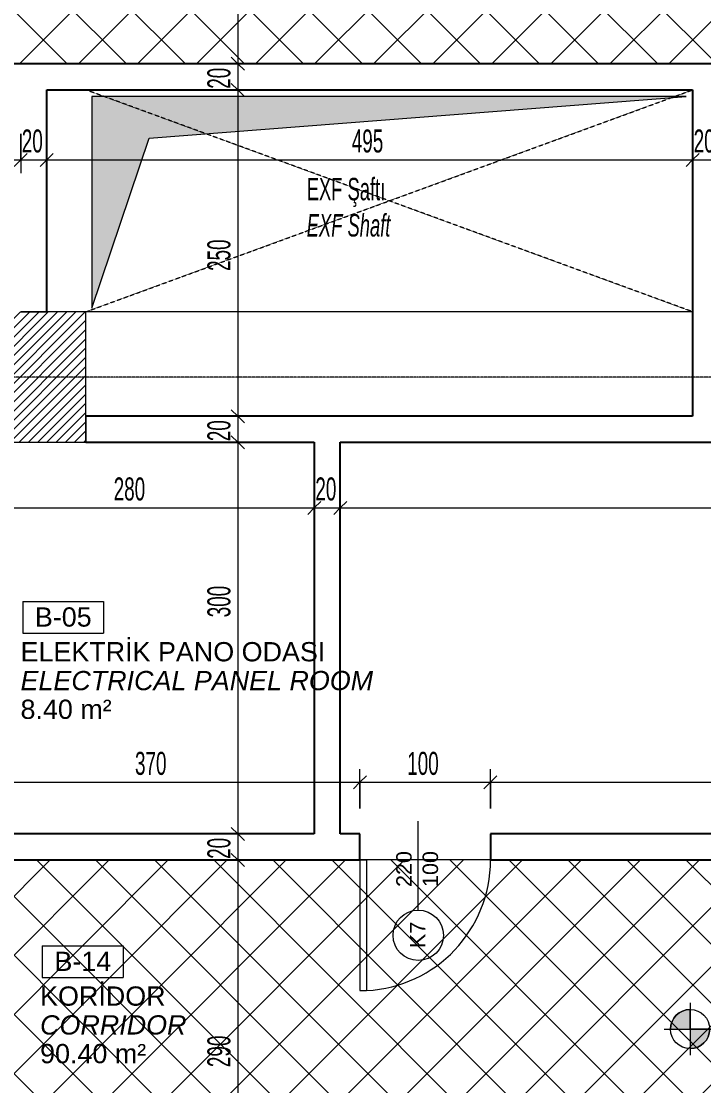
# Model space of a CAD drawing. Header units: centimetres. Extents: x -9345 to 11316, y -7197 to -3465.
# Drawn here: x -4837 to -4313, y -6073 to -5258 of the extents above; entities that cross this region are included whole.
import ezdxf

# ---------------------------------------------------------------- set-up
doc = ezdxf.new("R2010")
doc.units = ezdxf.units.CM
doc.linetypes.add('Grid Line 1_4_', pattern=[1.11125, 0.635, -0.15875, 0.15875, -0.15875])
doc.linetypes.add('Hidden 1_16_', pattern=[0.238125, 0.15875, -0.079375])
for name, color, linetype, lineweight in [('A-ANNO-DIMS', 211, 'Continuous', 9), ('A-ANNO-DIMS-100', 211, 'Continuous', 9), ('A-AREA-IDEN', 2, 'Continuous', 9), ('A-DETL', 90, 'Continuous', 9), ('A-DETL-GENF', 92, 'Continuous', 9), ('A-DETL-THIN', 151, 'Continuous', 9), ('A-DOOR', 31, 'Continuous', 9), ('A-DOOR-IDEN', 31, 'Continuous', 9), ('A-FLOR', 192, 'Continuous', 9), ('A-WALL', 113, 'Continuous', 9), ('G-ANNO-DIMS', 111, 'Continuous', 9), ('G-ANNO-TEXT', 231, 'Continuous', 9), ('S-COLS', 52, 'Continuous', 9), ('S-GRID', 1, 'Continuous', 9)]:
    doc.layers.add(name, color=color, linetype=linetype, lineweight=lineweight)
doc.styles.add('Arial_2', font='arial.ttf', dxfattribs={"height": 14.752994})
doc.styles.add('Arial_5', font='arial.ttf', dxfattribs={"height": 11.802395})
doc.styles.add('Arial_I', font='ariali.ttf', dxfattribs={"height": 14.752994})
doc.styles.add('Swis721 LtCn BT', font='swisscl.ttf', dxfattribs={"width": 0.8, "height": 17.149461})
doc.styles.add('Swis721 LtCn BT_1', font='swisscl.ttf', dxfattribs={"width": 0.8, "height": 17.639445})
doc.dimstyles.new('IUAS_DIMENSION_INSIDE_100', dxfattribs={"dimscale": 30.48, "dimtxt": 18, "dimasz": 0.328084, "dimexe": 0.328084, "dimexo": 0.0625, "dimgap": 0, "dimtad": 1, "dimdec": 0, "dimdsep": 46, "dimtxsty": 'Swis721 LtCn BT_1', "dimblk1": 'OBLIQUE', "dimblk2": 'OBLIQUE', "dimsah": 1, "dimcen": 0.09, "dimdle": 0.328084, "dimazin": 0, "dimtfac": 1, "dimtdec": 4, "dimtix": 1, "dimtmove": 0, "dimatfit": 3, "dimfxl": 0.656168, "dimfxlon": 1, "dimtvp": 1, "dimtolj": 1, "dimtzin": 0, "dimarcsym": 2})
doc.dimstyles.new('IUAS_DIMENSION_INSIDE_100_4', dxfattribs={"dimscale": 30.48, "dimtxt": 18, "dimasz": 0.328084, "dimexe": 0.328084, "dimexo": 0.0625, "dimgap": 0, "dimtad": 1, "dimdec": 0, "dimdsep": 46, "dimtxsty": 'Swis721 LtCn BT_1', "dimblk1": 'OBLIQUE', "dimblk2": 'OBLIQUE', "dimsah": 1, "dimcen": 0.09, "dimdle": 0.328084, "dimazin": 0, "dimtfac": 1, "dimtdec": 4, "dimtix": 1, "dimtmove": 2, "dimatfit": 3, "dimfxl": 0.656168, "dimfxlon": 1, "dimtvp": 1, "dimtolj": 1, "dimtzin": 0, "dimarcsym": 2})

# ---------------------------------------------------------------- blocks, each defined once
blk = doc.blocks.new('M_Single-Flush2 - IUAS_A_DOOR_K7 _yangına dayanıklı saç kapı  100x220_-1640822-_116_30 KONKORS KATI _ CONCOURSE LEVEL')
at = {"layer": 'A-DOOR', "lineweight": 18}
for p, q in [((44.9, 10), (44.9, 110.04)), ((50, 110.04), (44.9, 110.04)), ((50, 10), (50, 110.04)), ((50, 10), (44.9, 10))]:
    blk.add_line(p, q, dxfattribs=at)
at = {"layer": 'A-DOOR'}
blk.add_arc((50, 10), 100.17, 92.91841, 180, dxfattribs=at)
blk = doc.blocks.new('IUAS_A_ROOM_100S - No_İsmi_Alan-1315501-_116_30 KONKORS KATI _ CONCOURSE LEVEL')
at = {"layer": 'A-AREA-IDEN'}
for p, q in [((-0.101, 0.1926), (-0.101, -0.0511)), ((-0.101, 0.1926), (0.5191, 0.1926)), ((0.5191, 0.1926), (0.5191, -0.0511)), ((-0.101, -0.0511), (0.5191, -0.0511))]:
    blk.add_line(p, q, dxfattribs=at)
blk = doc.blocks.new('DIMBLOCK77-_116_30 KONKORS KATI _ CONCOURSE LEVEL')
at = {"layer": 'A-ANNO-DIMS-100', "transparency": 16777216}
for p, q in [((-4891.98, -5610.82), (-4891.98, -5640.82)), ((-4891.98, -5630.82), (-4891.98, -5610.82)), ((-4611.98, -5610.82), (-4611.98, -5640.82)), ((-4611.98, -5630.82), (-4611.98, -5610.82)), ((-4891.98, -5630.82), (-4886.98, -5625.82)), ((-4611.98, -5630.82), (-4606.98, -5625.82)), ((-4891.98, -5630.82), (-4896.98, -5635.82)), ((-4891.98, -5630.82), (-4611.98, -5630.82)), ((-4611.98, -5630.82), (-4616.98, -5635.82))]:
    blk.add_line(p, q, dxfattribs=at)
at = {"layer": 'A-ANNO-DIMS-100', "color": 0, "transparency": 16777216, "insert": (-4765.7, -5607.46), "char_height": 17.639, "width": 32.9143, "attachment_point": 1, "line_spacing_factor": 0.971848, "style": 'Swis721 LtCn BT_1'}
blk.add_mtext('280', dxfattribs=at)
blk = doc.blocks.new('_Oblique')
at = {"color": 0, "linetype": 'ByBlock', "lineweight": -2}
blk.add_line((-0.5, -0.5), (0.5, 0.5), dxfattribs=at)
blk = doc.blocks.new('DIMBLOCK78-_116_30 KONKORS KATI _ CONCOURSE LEVEL')
at = {"layer": 'A-ANNO-DIMS-100', "transparency": 16777216}
for p, q in [((-4611.98, -5610.82), (-4611.98, -5640.82)), ((-4611.98, -5630.82), (-4611.98, -5610.82)), ((-4591.98, -5610.82), (-4591.98, -5640.82)), ((-4591.98, -5630.82), (-4591.98, -5610.82)), ((-4611.98, -5630.82), (-4606.98, -5625.82)), ((-4591.98, -5630.82), (-4586.98, -5625.82)), ((-4611.98, -5630.82), (-4616.98, -5635.82)), ((-4611.98, -5630.82), (-4591.98, -5630.82)), ((-4591.98, -5630.82), (-4596.98, -5635.82))]:
    blk.add_line(p, q, dxfattribs=at)
at = {"layer": 'A-ANNO-DIMS-100', "color": 0, "transparency": 16777216, "insert": (-4611.13, -5607.46), "char_height": 17.639, "width": 21.9429, "attachment_point": 1, "line_spacing_factor": 0.971848, "style": 'Swis721 LtCn BT_1'}
blk.add_mtext('20', dxfattribs=at)
blk = doc.blocks.new('DIMBLOCK79-_116_30 KONKORS KATI _ CONCOURSE LEVEL')
at = {"layer": 'A-ANNO-DIMS-100', "transparency": 16777216}
for p, q in [((-4591.98, -5610.82), (-4591.98, -5640.82)), ((-4591.98, -5630.82), (-4591.98, -5610.82)), ((-3721.98, -5610.82), (-3721.98, -5640.82)), ((-3721.98, -5630.82), (-3721.98, -5610.82)), ((-4591.98, -5630.82), (-4586.98, -5625.82)), ((-3721.98, -5630.82), (-3716.98, -5625.82)), ((-4591.98, -5630.82), (-4596.98, -5635.82)), ((-4591.98, -5630.82), (-3721.98, -5630.82)), ((-3721.98, -5630.82), (-3726.98, -5635.82))]:
    blk.add_line(p, q, dxfattribs=at)
at = {"layer": 'A-ANNO-DIMS-100', "color": 0, "transparency": 16777216, "insert": (-4170.7, -5607.46), "char_height": 17.639, "width": 32.9143, "attachment_point": 1, "line_spacing_factor": 0.971848, "style": 'Swis721 LtCn BT_1'}
blk.add_mtext('870', dxfattribs=at)
blk = doc.blocks.new('DIMBLOCK97-_116_30 KONKORS KATI _ CONCOURSE LEVEL')
at = {"layer": 'A-ANNO-DIMS-100', "transparency": 16777216}
for p, q in [((-4946.98, -5861.04), (-4946.98, -5831.04)), ((-4946.98, -5841.04), (-4941.98, -5836.04)), ((-4576.98, -5861.04), (-4576.98, -5831.04)), ((-4576.98, -5841.04), (-4571.98, -5836.04)), ((-4946.98, -5841.04), (-4951.98, -5846.04)), ((-4946.98, -5841.04), (-4576.98, -5841.04)), ((-4946.98, -5841.04), (-4946.98, -5861.04)), ((-4576.98, -5841.04), (-4581.98, -5846.04)), ((-4576.98, -5841.04), (-4576.98, -5861.04))]:
    blk.add_line(p, q, dxfattribs=at)
at = {"layer": 'A-ANNO-DIMS-100', "color": 0, "transparency": 16777216, "insert": (-4749.37, -5817.69), "char_height": 17.639, "width": 32.9143, "attachment_point": 1, "line_spacing_factor": 0.971848, "style": 'Swis721 LtCn BT_1'}
blk.add_mtext('370', dxfattribs=at)
blk = doc.blocks.new('DIMBLOCK98-_116_30 KONKORS KATI _ CONCOURSE LEVEL')
at = {"layer": 'A-ANNO-DIMS-100', "transparency": 16777216}
for p, q in [((-4576.98, -5861.04), (-4576.98, -5831.04)), ((-4576.98, -5841.04), (-4571.98, -5836.04)), ((-4476.98, -5861.04), (-4476.98, -5831.04)), ((-4476.98, -5841.04), (-4471.98, -5836.04)), ((-4576.98, -5841.04), (-4581.98, -5846.04)), ((-4576.98, -5841.04), (-4476.98, -5841.04)), ((-4576.98, -5841.04), (-4576.98, -5861.04)), ((-4476.98, -5841.04), (-4481.98, -5846.04)), ((-4476.98, -5841.04), (-4476.98, -5861.04))]:
    blk.add_line(p, q, dxfattribs=at)
at = {"layer": 'A-ANNO-DIMS-100', "color": 0, "transparency": 16777216, "insert": (-4540.7, -5817.69), "char_height": 17.639, "width": 32.9143, "attachment_point": 1, "line_spacing_factor": 0.971848, "style": 'Swis721 LtCn BT_1'}
blk.add_mtext('100', dxfattribs=at)
blk = doc.blocks.new('DIMBLOCK99-_116_30 KONKORS KATI _ CONCOURSE LEVEL')
at = {"layer": 'A-ANNO-DIMS-100', "transparency": 16777216}
for p, q in [((-3701.98, -5821.04), (-3701.98, -5851.04)), ((-3701.98, -5841.04), (-3701.98, -5821.04)), ((-4476.98, -5861.04), (-4476.98, -5831.04)), ((-4476.98, -5841.04), (-4471.98, -5836.04)), ((-3701.98, -5841.04), (-3696.98, -5836.04)), ((-4476.98, -5841.04), (-4481.98, -5846.04)), ((-4476.98, -5841.04), (-3701.98, -5841.04)), ((-4476.98, -5841.04), (-4476.98, -5861.04)), ((-3701.98, -5841.04), (-3706.98, -5846.04))]:
    blk.add_line(p, q, dxfattribs=at)
at = {"layer": 'A-ANNO-DIMS-100', "color": 0, "transparency": 16777216, "insert": (-4103.2, -5817.69), "char_height": 17.639, "width": 32.9143, "attachment_point": 1, "line_spacing_factor": 0.971848, "style": 'Swis721 LtCn BT_1'}
blk.add_mtext('775', dxfattribs=at)
blk = doc.blocks.new('DIMBLOCK122-_116_30 KONKORS KATI _ CONCOURSE LEVEL')
at = {"layer": 'A-ANNO-DIMS-100', "transparency": 16777216}
for p, q in [((-5011.98, -5344.22), (-5011.98, -5374.22)), ((-5011.98, -5364.22), (-5011.98, -5344.22)), ((-4836.98, -5344.22), (-4836.98, -5374.22)), ((-4836.98, -5364.22), (-4836.98, -5344.22)), ((-5011.98, -5364.22), (-5016.98, -5369.22)), ((-5011.98, -5364.22), (-5006.98, -5359.22)), ((-5011.98, -5364.22), (-4836.98, -5364.22)), ((-4836.98, -5364.22), (-4841.98, -5369.22)), ((-4836.98, -5364.22), (-4831.98, -5359.22))]:
    blk.add_line(p, q, dxfattribs=at)
at = {"layer": 'A-ANNO-DIMS-100', "color": 0, "transparency": 16777216, "insert": (-4938.2, -5340.86), "char_height": 17.639, "width": 32.9143, "attachment_point": 1, "line_spacing_factor": 0.971848, "style": 'Swis721 LtCn BT_1'}
blk.add_mtext('175', dxfattribs=at)
blk = doc.blocks.new('DIMBLOCK123-_116_30 KONKORS KATI _ CONCOURSE LEVEL')
at = {"layer": 'A-ANNO-DIMS-100', "transparency": 16777216}
for p, q in [((-4836.98, -5344.22), (-4836.98, -5374.22)), ((-4836.98, -5364.22), (-4836.98, -5344.22)), ((-4816.98, -5344.22), (-4816.98, -5374.22)), ((-4816.98, -5364.22), (-4816.98, -5344.22)), ((-4836.98, -5364.22), (-4841.98, -5369.22)), ((-4836.98, -5364.22), (-4831.98, -5359.22)), ((-4836.98, -5364.22), (-4816.98, -5364.22)), ((-4816.98, -5364.22), (-4821.98, -5369.22)), ((-4816.98, -5364.22), (-4811.98, -5359.22))]:
    blk.add_line(p, q, dxfattribs=at)
at = {"layer": 'A-ANNO-DIMS-100', "color": 0, "transparency": 16777216, "insert": (-4836.13, -5340.86), "char_height": 17.639, "width": 21.9429, "attachment_point": 1, "line_spacing_factor": 0.971848, "style": 'Swis721 LtCn BT_1'}
blk.add_mtext('20', dxfattribs=at)
blk = doc.blocks.new('DIMBLOCK124-_116_30 KONKORS KATI _ CONCOURSE LEVEL')
at = {"layer": 'A-ANNO-DIMS-100', "transparency": 16777216}
for p, q in [((-4816.98, -5344.22), (-4816.98, -5374.22)), ((-4816.98, -5364.22), (-4816.98, -5344.22)), ((-4321.98, -5344.22), (-4321.98, -5374.22)), ((-4321.98, -5364.22), (-4321.98, -5344.22)), ((-4816.98, -5364.22), (-4821.98, -5369.22)), ((-4816.98, -5364.22), (-4811.98, -5359.22)), ((-4816.98, -5364.22), (-4321.98, -5364.22)), ((-4321.98, -5364.22), (-4326.98, -5369.22)), ((-4321.98, -5364.22), (-4316.98, -5359.22))]:
    blk.add_line(p, q, dxfattribs=at)
at = {"layer": 'A-ANNO-DIMS-100', "color": 0, "transparency": 16777216, "insert": (-4583.2, -5340.86), "char_height": 17.639, "width": 32.9143, "attachment_point": 1, "line_spacing_factor": 0.971848, "style": 'Swis721 LtCn BT_1'}
blk.add_mtext('495', dxfattribs=at)
blk = doc.blocks.new('DIMBLOCK125-_116_30 KONKORS KATI _ CONCOURSE LEVEL')
at = {"layer": 'A-ANNO-DIMS-100', "transparency": 16777216}
for p, q in [((-4321.98, -5344.22), (-4321.98, -5374.22)), ((-4321.98, -5364.22), (-4321.98, -5344.22)), ((-4301.98, -5344.22), (-4301.98, -5374.22)), ((-4301.98, -5364.22), (-4301.98, -5344.22)), ((-4321.98, -5364.22), (-4326.98, -5369.22)), ((-4321.98, -5364.22), (-4316.98, -5359.22)), ((-4321.98, -5364.22), (-4301.98, -5364.22)), ((-4301.98, -5364.22), (-4306.98, -5369.22)), ((-4301.98, -5364.22), (-4296.98, -5359.22))]:
    blk.add_line(p, q, dxfattribs=at)
at = {"layer": 'A-ANNO-DIMS-100', "color": 0, "transparency": 16777216, "insert": (-4321.13, -5340.86), "char_height": 17.639, "width": 21.9429, "attachment_point": 1, "line_spacing_factor": 0.971848, "style": 'Swis721 LtCn BT_1'}
blk.add_mtext('20', dxfattribs=at)
blk = doc.blocks.new('DIMBLOCK135-_116_30 KONKORS KATI _ CONCOURSE LEVEL')
at = {"layer": 'A-ANNO-DIMS-100', "transparency": 16777216}
for p, q in [((-4670.55, -4910.53), (-4675.55, -4905.53)), ((-4690.55, -4910.53), (-4660.55, -4910.53)), ((-4670.55, -4910.53), (-4690.55, -4910.53)), ((-4670.55, -4910.53), (-4670.55, -5290.53)), ((-4670.55, -4910.53), (-4665.55, -4915.53)), ((-4650.55, -5290.53), (-4680.55, -5290.53)), ((-4670.55, -5290.53), (-4675.55, -5285.53)), ((-4670.55, -5290.53), (-4665.55, -5295.53)), ((-4670.55, -5290.53), (-4650.55, -5290.53))]:
    blk.add_line(p, q, dxfattribs=at)
at = {"layer": 'A-ANNO-DIMS-100', "color": 0, "transparency": 16777216, "insert": (-4693.9, -5114.24), "char_height": 17.639, "width": 32.9143, "attachment_point": 1, "rotation": 90, "line_spacing_factor": 0.971848, "style": 'Swis721 LtCn BT_1'}
blk.add_mtext('380', dxfattribs=at)
blk = doc.blocks.new('DIMBLOCK136-_116_30 KONKORS KATI _ CONCOURSE LEVEL')
at = {"layer": 'A-ANNO-DIMS-100', "transparency": 16777216}
for p, q in [((-4650.55, -5290.53), (-4680.55, -5290.53)), ((-4670.55, -5290.53), (-4675.55, -5285.53)), ((-4670.55, -5290.53), (-4670.55, -5310.53)), ((-4670.55, -5290.53), (-4665.55, -5295.53)), ((-4670.55, -5290.53), (-4650.55, -5290.53)), ((-4670.55, -5310.53), (-4675.55, -5305.53)), ((-4650.55, -5310.53), (-4680.55, -5310.53)), ((-4670.55, -5310.53), (-4665.55, -5315.53)), ((-4670.55, -5310.53), (-4650.55, -5310.53))]:
    blk.add_line(p, q, dxfattribs=at)
at = {"layer": 'A-ANNO-DIMS-100', "color": 0, "transparency": 16777216, "insert": (-4693.9, -5309.67), "char_height": 17.639, "width": 21.9429, "attachment_point": 1, "rotation": 90, "line_spacing_factor": 0.971848, "style": 'Swis721 LtCn BT_1'}
blk.add_mtext('20', dxfattribs=at)
blk = doc.blocks.new('DIMBLOCK137-_116_30 KONKORS KATI _ CONCOURSE LEVEL')
at = {"layer": 'A-ANNO-DIMS-100', "transparency": 16777216}
for p, q in [((-4670.55, -5310.53), (-4675.55, -5305.53)), ((-4650.55, -5310.53), (-4680.55, -5310.53)), ((-4670.55, -5310.53), (-4670.55, -5560.53)), ((-4670.55, -5310.53), (-4665.55, -5315.53)), ((-4670.55, -5310.53), (-4650.55, -5310.53)), ((-4650.55, -5560.53), (-4680.55, -5560.53)), ((-4670.55, -5560.53), (-4675.55, -5555.53)), ((-4670.55, -5560.53), (-4665.55, -5565.53)), ((-4670.55, -5560.53), (-4650.55, -5560.53))]:
    blk.add_line(p, q, dxfattribs=at)
at = {"layer": 'A-ANNO-DIMS-100', "color": 0, "transparency": 16777216, "insert": (-4693.9, -5449.24), "char_height": 17.639, "width": 32.9143, "attachment_point": 1, "rotation": 90, "line_spacing_factor": 0.971848, "style": 'Swis721 LtCn BT_1'}
blk.add_mtext('250', dxfattribs=at)
blk = doc.blocks.new('DIMBLOCK138-_116_30 KONKORS KATI _ CONCOURSE LEVEL')
at = {"layer": 'A-ANNO-DIMS-100', "transparency": 16777216}
for p, q in [((-4650.55, -5560.53), (-4680.55, -5560.53)), ((-4670.55, -5560.53), (-4675.55, -5555.53)), ((-4670.55, -5560.53), (-4670.55, -5580.53)), ((-4670.55, -5560.53), (-4665.55, -5565.53)), ((-4670.55, -5560.53), (-4650.55, -5560.53)), ((-4670.55, -5580.53), (-4675.55, -5575.53)), ((-4650.55, -5580.53), (-4680.55, -5580.53)), ((-4670.55, -5580.53), (-4665.55, -5585.53)), ((-4670.55, -5580.53), (-4650.55, -5580.53))]:
    blk.add_line(p, q, dxfattribs=at)
at = {"layer": 'A-ANNO-DIMS-100', "color": 0, "transparency": 16777216, "insert": (-4693.9, -5579.67), "char_height": 17.639, "width": 21.9429, "attachment_point": 1, "rotation": 90, "line_spacing_factor": 0.971848, "style": 'Swis721 LtCn BT_1'}
blk.add_mtext('20', dxfattribs=at)
blk = doc.blocks.new('DIMBLOCK139-_116_30 KONKORS KATI _ CONCOURSE LEVEL')
at = {"layer": 'A-ANNO-DIMS-100', "transparency": 16777216}
for p, q in [((-4670.55, -5580.53), (-4675.55, -5575.53)), ((-4650.55, -5580.53), (-4680.55, -5580.53)), ((-4670.55, -5580.53), (-4670.55, -5880.53)), ((-4670.55, -5580.53), (-4665.55, -5585.53)), ((-4670.55, -5580.53), (-4650.55, -5580.53)), ((-4670.55, -5880.53), (-4675.55, -5875.53)), ((-4650.55, -5880.53), (-4680.55, -5880.53)), ((-4670.55, -5880.53), (-4665.55, -5885.53)), ((-4670.55, -5880.53), (-4650.55, -5880.53))]:
    blk.add_line(p, q, dxfattribs=at)
at = {"layer": 'A-ANNO-DIMS-100', "color": 0, "transparency": 16777216, "insert": (-4693.9, -5714.61), "char_height": 17.639, "width": 32.9143, "attachment_point": 1, "rotation": 90, "line_spacing_factor": 0.971848, "style": 'Swis721 LtCn BT_1'}
blk.add_mtext('300', dxfattribs=at)
blk = doc.blocks.new('DIMBLOCK140-_116_30 KONKORS KATI _ CONCOURSE LEVEL')
at = {"layer": 'A-ANNO-DIMS-100', "transparency": 16777216}
for p, q in [((-4670.55, -5880.53), (-4675.55, -5875.53)), ((-4650.55, -5880.53), (-4680.55, -5880.53)), ((-4670.55, -5880.53), (-4670.55, -5900.53)), ((-4670.55, -5880.53), (-4665.55, -5885.53)), ((-4670.55, -5880.53), (-4650.55, -5880.53)), ((-4670.55, -5900.53), (-4675.55, -5895.53)), ((-4650.55, -5900.53), (-4680.55, -5900.53)), ((-4670.55, -5900.53), (-4665.55, -5905.53)), ((-4670.55, -5900.53), (-4650.55, -5900.53))]:
    blk.add_line(p, q, dxfattribs=at)
at = {"layer": 'A-ANNO-DIMS-100', "color": 0, "transparency": 16777216, "insert": (-4693.9, -5899.67), "char_height": 17.639, "width": 21.9429, "attachment_point": 1, "rotation": 90, "line_spacing_factor": 0.971848, "style": 'Swis721 LtCn BT_1'}
blk.add_mtext('20', dxfattribs=at)
blk = doc.blocks.new('DIMBLOCK141-_116_30 KONKORS KATI _ CONCOURSE LEVEL')
at = {"layer": 'A-ANNO-DIMS-100', "transparency": 16777216}
for p, q in [((-4670.55, -5900.53), (-4675.55, -5895.53)), ((-4650.55, -5900.53), (-4680.55, -5900.53)), ((-4670.55, -5900.53), (-4670.55, -6190.53)), ((-4670.55, -5900.53), (-4665.55, -5905.53)), ((-4670.55, -5900.53), (-4650.55, -5900.53)), ((-4670.55, -6190.53), (-4675.55, -6185.53)), ((-4650.55, -6190.53), (-4680.55, -6190.53)), ((-4670.55, -6190.53), (-4665.55, -6195.53)), ((-4670.55, -6190.53), (-4650.55, -6190.53))]:
    blk.add_line(p, q, dxfattribs=at)
at = {"layer": 'A-ANNO-DIMS-100', "color": 0, "transparency": 16777216, "insert": (-4693.9, -6059.24), "char_height": 17.639, "width": 32.9143, "attachment_point": 1, "rotation": 90, "line_spacing_factor": 0.971848, "style": 'Swis721 LtCn BT_1'}
blk.add_mtext('290', dxfattribs=at)
blk = doc.blocks.new('Spot Elevations - IUAS_A_PLAN_ELEVATION-1314357-_116_30 KONKORS KATI _ CONCOURSE LEVEL')
at = {"layer": 'G-ANNO-DIMS'}
h = blk.add_hatch(color=256, dxfattribs=at)
edge = h.paths.add_edge_path(flags=0)
edge.add_line((0, 0), (-0.15, 0))
edge.add_arc((0, 0), 0.15, 90, 180, ccw=False)
edge.add_line((0, 0.15), (0, 0))
h = blk.add_hatch(color=256, dxfattribs=at)
edge = h.paths.add_edge_path(flags=0)
edge.add_line((0, 0), (0.15, 0))
edge.add_arc((0, 0), 0.15, 270, 360, ccw=False)
edge.add_line((0, -0.15), (0, 0))
for p, q in [((0, 0.2), (0, -0.2)), ((0, 0), (0, 0.15)), ((-0.2, 0), (0.9596, 0)), ((-0.15, 0), (0, 0)), ((0, 0), (0, -0.15)), ((0.15, 0), (0, 0))]:
    blk.add_line(p, q, dxfattribs=at)
blk.add_circle((0, 0), 0.15, dxfattribs=at)
for start, end in [(90, 180), (270, 360)]:
    blk.add_arc((0, 0), 0.15, start, end, dxfattribs=at)
blk = doc.blocks.new('DOOR TAG SOLA C_2mm - TR_Kapi_pozu_04_saga_uste_2mm-1642461-_116_30 KONKORS KATI _ CONCOURSE LEVEL')
at = {"layer": 'A-DOOR-IDEN'}
blk.add_line((-0.3137, -0.007), (0.3666, -0.0062), dxfattribs=at)
blk.add_circle((-0.5069, -0.0072), 0.1932, dxfattribs=at)

msp = doc.modelspace()

# ---------------------------------------------------------------- hatches: boundary and pattern name
at = {"layer": 'A-DETL-GENF', "lineweight": 18}
h = msp.add_hatch(dxfattribs=at)
h.set_pattern_fill('FP_6', color=253, style=0, pattern_type=2)
h.set_pattern_definition([(45, (0, 0), (-22.62742, 22.62742), []), (135, (0, 0), (-22.62742, -22.62742), [])])
h.paths.add_polyline_path([(-2151.98, -6550.52), (-2151.98, -6310.53), (-2063.98, -6310.53), (-2063.98, -6130.53), (-2152.23, -6130.53), (-2152.23, -5950.53), (-2172.23, -5950.53), (-2172.23, -5575.47), (-2179.07, -5580.6), (-2186.56, -5584.7), (-2194.56, -5587.7), (-2202.91, -5589.53), (-2211.43, -5590.15), (-2219.95, -5589.56), (-2228.31, -5587.75), (-2236.32, -5584.78), (-2244.21, -5580.42), (-2250.67, -5575.59), (-2256.73, -5569.56), (-2261.86, -5562.73), (-2265.97, -5555.24), (-2268.98, -5547.24), (-2270.81, -5538.9), (-2271.44, -5530.38), (-2270.85, -5521.85), (-2269.06, -5513.5), (-2266.09, -5505.49), (-2262.02, -5497.98), (-2256.91, -5491.12), (-2250.89, -5485.06), (-2244.06, -5479.92), (-2236.57, -5475.81), (-2228.58, -5472.8), (-2220.23, -5470.95), (-2211.71, -5470.32), (-2203.36, -5470.93), (-2195.18, -5472.69), (-2187.32, -5475.58), (-2179.93, -5479.53), (-2173.17, -5484.47), (-2167.16, -5490.3), (-2162.02, -5496.91), (-2157.85, -5504.17), (-2154.73, -5511.94), (-2152.72, -5520.07), (-2151.86, -5528.4), (-2152.16, -5536.77), (-2153.63, -5545.01), (-2156.23, -5552.97), (-2159.91, -5560.49), (-1801.98, -5560.52), (-1801.98, -5057.62), (-1801.45, -5040.73), (-1799.72, -5023.92), (-1796.79, -5007.28), (-1792.67, -4990.89), (-1787.39, -4974.84), (-1780.98, -4959.21), (-1773.47, -4944.08), (-1764.89, -4929.52), (-1755.3, -4915.61), (-1744.73, -4902.43), (-1733.24, -4890.03), (-1720.9, -4878.49), (-1707.77, -4867.86), (-1693.91, -4858.2), (-1679.39, -4849.56), (-1664.29, -4841.97), (-1648.69, -4835.49), (-1632.66, -4830.14), (-1616.29, -4825.95), (-1599.67, -4822.94), (-1582.87, -4821.13), (-1565.98, -4820.52), (-811.98, -4820.52), (-811.98, -4815.27), (-661.98, -4815.27), (-661.98, -4164.91), (-811.98, -4164.91), (-811.98, -4140.52), (-2248.98, -4140.52), (-2248.98, -4460.52), (-3061.98, -4460.52), (-3061.98, -4140.52), (-3986.98, -4140.52), (-3986.98, -4320.53), (-4091.98, -4320.53), (-4091.98, -4630.53), (-3986.98, -4630.53), (-3986.98, -4810.52), (-3836.98, -4810.52), (-3836.98, -4910.52), (-3986.98, -4910.52), (-3986.98, -4814.92), (-4786.98, -4814.92), (-4786.98, -4910.53), (-4936.98, -4910.53), (-4936.98, -4815.47), (-4991.98, -4815.47), (-4991.98, -4140.52), (-6661.98, -4140.52), (-6661.98, -4165.41), (-6811.98, -4165.41), (-6811.98, -4816.78), (-6661.98, -4816.78), (-6661.98, -5290.53), (-4006.98, -5290.53), (-3987.44, -5291.15), (-3967.98, -5293.03), (-3948.68, -5296.15), (-3929.62, -5300.5), (-3910.87, -5306.07), (-3892.53, -5312.82), (-3874.65, -5320.73), (-3857.31, -5329.78), (-3840.59, -5339.91), (-3824.56, -5351.1), (-3809.27, -5363.29), (-3794.8, -5376.43), (-3781.2, -5390.48), (-3768.52, -5405.36), (-3756.83, -5421.03), (-3746.16, -5437.42), (-3735.92, -5455.8), (-3728.09, -5472.07), (-3720.75, -5490.19), (-3714.59, -5508.75), (-3709.63, -5527.66), (-3705.89, -5546.85), (-3703.39, -5566.24), (-3702.14, -5585.75), (-3702.14, -5605.3), (-3703.39, -5624.81), (-3705.89, -5644.21), (-3709.63, -5663.4), (-3714.59, -5682.31), (-3720.75, -5700.86), (-3728.09, -5718.99), (-3736.57, -5736.6), (-3746.17, -5753.64), (-3756.83, -5770.02), (-3768.53, -5785.69), (-3781.2, -5800.58), (-3794.8, -5814.62), (-3809.27, -5827.77), (-3824.56, -5839.96), (-3840.6, -5851.14), (-3857.32, -5861.28), (-3874.65, -5870.32), (-3892.53, -5878.24), (-3910.88, -5884.99), (-3929.62, -5890.55), (-3948.68, -5894.9), (-3967.98, -5898.02), (-3987.44, -5899.9), (-4006.98, -5900.53), (-6131.98, -5900.51), (-6131.98, -6190.52), (-4061.98, -6190.53), (-4061.98, -6370.53), (-3978.51, -6370.53), (-3978.51, -6550.51), (-2167.91, -6550.52)], flags=0)
h.paths.add_polyline_path([(-3186.98, -5580.53), (-3186.98, -5480.53), (-3036.98, -5480.53), (-3036.98, -5580.53), (-3159.77, -5580.53)], flags=0)
h.paths.add_polyline_path([(-3111.98, -4920.52), (-3120.52, -4919.91), (-3128.88, -4918.09), (-3136.9, -4915.1), (-3144.42, -4911), (-3151.27, -4905.87), (-3157.33, -4899.81), (-3162.46, -4892.96), (-3166.56, -4885.45), (-3169.55, -4877.43), (-3171.37, -4869.06), (-3171.98, -4860.52), (-3171.37, -4851.98), (-3169.55, -4843.62), (-3166.56, -4835.6), (-3162.46, -4828.08), (-3157.33, -4821.23), (-3151.27, -4815.18), (-3144.42, -4810.05), (-3136.9, -4805.94), (-3128.88, -4802.95), (-3120.52, -4801.13), (-3111.98, -4800.52), (-3103.44, -4801.13), (-3095.08, -4802.95), (-3087.06, -4805.94), (-3079.54, -4810.05), (-3072.69, -4815.18), (-3066.64, -4821.23), (-3061.5, -4828.08), (-3057.4, -4835.6), (-3054.41, -4843.62), (-3052.59, -4851.98), (-3051.98, -4860.52), (-3052.59, -4869.06), (-3054.41, -4877.43), (-3057.4, -4885.45), (-3061.5, -4892.96), (-3066.64, -4899.81), (-3072.69, -4905.87), (-3079.54, -4911), (-3087.06, -4915.1), (-3095.08, -4918.09), (-3103.44, -4919.91)], flags=0)
h.paths.add_polyline_path([(-2211.98, -4920.52), (-2220.52, -4919.91), (-2228.88, -4918.09), (-2236.9, -4915.1), (-2244.42, -4911), (-2251.27, -4905.87), (-2257.33, -4899.81), (-2262.46, -4892.96), (-2266.56, -4885.45), (-2269.55, -4877.43), (-2271.37, -4869.06), (-2271.98, -4860.52), (-2271.37, -4851.98), (-2269.55, -4843.62), (-2266.56, -4835.6), (-2262.46, -4828.08), (-2257.33, -4821.23), (-2251.27, -4815.18), (-2244.21, -4809.93), (-2236.9, -4805.94), (-2228.88, -4802.95), (-2220.52, -4801.13), (-2211.98, -4800.52), (-2203.44, -4801.13), (-2195.08, -4802.95), (-2187.06, -4805.94), (-2179.54, -4810.05), (-2172.69, -4815.18), (-2166.64, -4821.23), (-2161.5, -4828.08), (-2157.4, -4835.6), (-2154.41, -4843.62), (-2152.59, -4851.98), (-2151.98, -4860.52), (-2152.59, -4869.06), (-2154.41, -4877.43), (-2157.4, -4885.45), (-2161.5, -4892.96), (-2166.64, -4899.81), (-2172.69, -4905.87), (-2179.54, -4911), (-2187.06, -4915.1), (-2195.08, -4918.09), (-2203.44, -4919.91)], flags=0)
h.paths.add_polyline_path([(-5746.98, -4910.53), (-5896.98, -4910.53), (-5896.98, -4810.53), (-5746.98, -4810.53), (-5746.98, -4906.57)], flags=0)
h.paths.add_polyline_path([(-641.97, -4816.24), (-411.79, -4816.24), (-411.79, -4590.53), (-331.98, -4590.53), (-331.98, -4390.53), (-411.79, -4390.53), (-411.79, -4165.52), (-656.12, -4165.52), (-656.12, -4816.24)], flags=0)
h.paths.add_polyline_path([(-8424.27, -4815.52), (-6821.85, -4815.52), (-6821.85, -4165.52), (-8477.22, -4165.52), (-8477.22, -4390.53), (-8532.22, -4390.53), (-8532.22, -4590.53), (-8477.22, -4590.53), (-8477.22, -4815.52)], flags=0)
at = {"layer": 'A-DETL-GENF'}
msp.add_hatch(color=9, dxfattribs=at).paths.add_polyline_path([(-4782.48, -5477.7), (-4738.56, -5347.63), (-4326.98, -5315.53), (-4782.48, -5315.53), (-4782.48, -5318.49)], flags=0)
at = {"layer": 'S-COLS'}
h = msp.add_hatch(dxfattribs=at)
h.set_pattern_fill('FP_1', color=256, style=0, pattern_type=2)
h.set_pattern_definition([(45, (0, 0), (-3.535534, 3.535534), [])])
h.paths.add_polyline_path([(-4936.98, -5580.53), (-4786.98, -5580.53), (-4786.98, -5480.53), (-4936.98, -5480.53), (-4936.98, -5560.53)], flags=0)

# ---------------------------------------------------------------- linework, layer by layer
at = {"layer": 'A-DETL', "linetype": 'Hidden 1_16_'}
for p, q in [((-4786.98, -5480.53), (-4321.98, -5310.53)), ((-4321.98, -5480.53), (-4786.98, -5310.53))]:
    msp.add_line(p, q, dxfattribs=at)
at = {"layer": 'A-DETL-THIN'}
for p, q in [((-6661.98, -5290.53), (-4006.98, -5290.53)), ((-4326.98, -5315.53), (-4782.48, -5315.53)), ((-4782.48, -5315.53), (-4782.48, -5477.7)), ((-4738.56, -5347.63), (-4326.98, -5315.53)), ((-4782.48, -5477.7), (-4738.56, -5347.63)), ((-4006.98, -5900.53), (-6131.98, -5900.51))]:
    msp.add_line(p, q, dxfattribs=at)
at = {"layer": 'A-FLOR'}
msp.add_line((-4321.98, -5480.53), (-4786.98, -5480.53), dxfattribs=at)
at = {"layer": 'A-WALL', "lineweight": 25}
for p, q in [((-4006.98, -5290.53), (-5141.98, -5290.53)), ((-4816.98, -5480.53), (-4816.98, -5310.53)), ((-4816.98, -5310.53), (-4321.98, -5310.53)), ((-4321.98, -5310.53), (-4321.98, -5560.53)), ((-4321.98, -5560.53), (-4786.98, -5560.53)), ((-4786.98, -5580.53), (-4611.98, -5580.53)), ((-4611.98, -5580.53), (-4611.98, -5880.53)), ((-4591.98, -5580.53), (-3986.98, -5580.53)), ((-4591.98, -5880.53), (-4591.98, -5580.53)), ((-4611.98, -5880.53), (-4891.98, -5880.53)), ((-4576.98, -5880.53), (-4591.98, -5880.53)), ((-4576.98, -5900.52), (-4576.98, -5880.53)), ((-4006.98, -5880.53), (-4476.98, -5880.53)), ((-4476.98, -5880.53), (-4476.98, -5900.52)), ((-4946.98, -5900.53), (-4576.98, -5900.53)), ((-4476.98, -5900.53), (-4006.98, -5900.53))]:
    msp.add_line(p, q, dxfattribs=at)
at = {"layer": 'A-WALL'}
for p, q in [((-4836.98, -5480.53), (-4816.98, -5480.53)), ((-4786.98, -5560.53), (-4786.98, -5580.53))]:
    msp.add_line(p, q, dxfattribs=at)
at = {"layer": 'S-COLS'}
for p, q in [((-4816.98, -5480.53), (-4836.98, -5480.53)), ((-4786.98, -5480.53), (-4816.98, -5480.53)), ((-4786.98, -5560.53), (-4786.98, -5480.53)), ((-4786.98, -5580.53), (-4786.98, -5560.53)), ((-4936.98, -5580.53), (-4786.98, -5580.53))]:
    msp.add_line(p, q, dxfattribs=at)
at = {"layer": 'S-GRID', "linetype": 'Grid Line 1_4_'}
msp.add_line((1078.19, -5530.53), (-8251.71, -5530.53), dxfattribs=at)

# ---------------------------------------------------------------- block references
at = {"layer": 'A-AREA-IDEN', "xscale": 99.99999999999994, "yscale": 99.99999999999994, "zscale": 99.99999999999994}
for p in [(-4825.36, -5721.77), (-4810.36, -5985.59)]:
    msp.add_blockref('IUAS_A_ROOM_100S - No_İsmi_Alan-1315501-_116_30 KONKORS KATI _ CONCOURSE LEVEL', p, dxfattribs=at)
at = {"layer": 'A-DOOR', "rotation": 180}
msp.add_blockref('M_Single-Flush2 - IUAS_A_DOOR_K7 _yangına dayanıklı saç kapı  100x220_-1640822-_116_30 KONKORS KATI _ CONCOURSE LEVEL', (-4526.98, -5890.53), dxfattribs=at)
at = {"layer": 'A-DOOR-IDEN', "xscale": 99.99999999999994, "yscale": 99.99999999999994, "zscale": 99.99999999999994, "rotation": 89.99999999999991}
msp.add_blockref('DOOR TAG SOLA C_2mm - TR_Kapi_pozu_04_saga_uste_2mm-1642461-_116_30 KONKORS KATI _ CONCOURSE LEVEL', (-4532.99, -5907.52), dxfattribs=at)
at = {"layer": 'G-ANNO-DIMS', "xscale": 99.99999999999994, "yscale": 99.99999999999994, "zscale": 99.99999999999994}
msp.add_blockref('Spot Elevations - IUAS_A_PLAN_ELEVATION-1314357-_116_30 KONKORS KATI _ CONCOURSE LEVEL', (-4323.84, -6030.09), dxfattribs=at)

# ---------------------------------------------------------------- texts
at = {"layer": 'A-AREA-IDEN', "char_height": 14.753, "line_spacing_factor": 0.938532}
for s, insert, width, attachment_point, style in [('B-05', (-4804.36, -5706.99), 51.84, 2, 'Arial_2'), ('ELEKTRİK PANO ODASI', (-4837.11, -5733.6), 278.1, 1, 'Arial_2'), ('ELECTRICAL PANEL ROOM', (-4837.11, -5755.7), 322.92, 1, 'Arial_I'), ('8.40 m²', (-4837.11, -5777.7), 83.16, 1, 'Arial_2'), ('B-14', (-4789.36, -5970.81), 51.84, 2, 'Arial_2'), ('KORİDOR', (-4822.11, -5997.42), 114.3, 1, 'Arial_2'), ('CORRIDOR', (-4822.11, -6019.53), 134.46, 1, 'Arial_I'), ('90.40 m²', (-4822.11, -6041.52), 96.84, 1, 'Arial_2')]:
    msp.add_mtext(s, dxfattribs=dict(at, insert=insert, width=width, attachment_point=attachment_point, style=style))
at = {"layer": 'A-DOOR-IDEN', "char_height": 11.802, "attachment_point": 2, "rotation": 90, "line_spacing_factor": 0.938532, "style": 'Arial_5'}
for s, insert, width in [('220', (-4549.12, -5907.49), 32.832), ('100', (-4528.91, -5907.46), 32.832), ('K7', (-4538.61, -5957.92), 24.048)]:
    msp.add_mtext(s, dxfattribs=dict(at, insert=insert, width=width))
at = {"layer": 'G-ANNO-TEXT', "color": 7, "insert": (-4617.71, -5377.94), "char_height": 17.1495, "width": 72.8664, "attachment_point": 1, "line_spacing_factor": 0.971848, "style": 'Swis721 LtCn BT'}
msp.add_mtext('EXF Şaftı\\P\\fSwis721 LtCn BT|b0|i1|c162|p34|;\\W.8;EXF Shaft', dxfattribs=at)

# ---------------------------------------------------------------- dimensions: what is measured, and where the dimension line sits
at = {"layer": 'A-ANNO-DIMS'}
for base, p1, p2, angle, override, picture, middle in [((-4670.55, -5290.53), (-4690.55, -4910.53), (-4650.55, -5290.53), 90, {"dimpost": '<>', "dimfxl": 382.099463}, 'DIMBLOCK135-_116_30 KONKORS KATI _ CONCOURSE LEVEL', (-4679.6, -5100.53)), ((-4670.55, -5310.53), (-4650.55, -5290.53), (-4650.55, -5310.53), 90, {"dimpost": '<>', "dimfxl": 20}, 'DIMBLOCK136-_116_30 KONKORS KATI _ CONCOURSE LEVEL', (-4679.58, -5300.53)), ((-4670.55, -5560.53), (-4650.55, -5310.53), (-4650.55, -5560.53), 90, {"dimpost": '<>', "dimfxl": 250}, 'DIMBLOCK137-_116_30 KONKORS KATI _ CONCOURSE LEVEL', (-4679.58, -5435.53)), ((-4836.98, -5364.22), (-5011.98, -5344.22), (-4836.98, -5344.22), 0, {"dimpost": '<>', "dimfxl": 175}, 'DIMBLOCK122-_116_30 KONKORS KATI _ CONCOURSE LEVEL', (-4924.48, -5355.22)), ((-4321.98, -5364.22), (-4816.98, -5344.22), (-4321.98, -5344.22), 0, {"dimpost": '<>', "dimfxl": 495}, 'DIMBLOCK124-_116_30 KONKORS KATI _ CONCOURSE LEVEL', (-4569.48, -5355.18)), ((-4301.98, -5364.22), (-4321.98, -5344.22), (-4301.98, -5344.22), 0, {"dimpost": '<>', "dimfxl": 20}, 'DIMBLOCK125-_116_30 KONKORS KATI _ CONCOURSE LEVEL', (-4311.98, -5355.18)), ((-4670.55, -5580.53), (-4650.55, -5560.53), (-4650.55, -5580.53), 90, {"dimpost": '<>', "dimfxl": 20}, 'DIMBLOCK138-_116_30 KONKORS KATI _ CONCOURSE LEVEL', (-4679.58, -5570.53)), ((-4670.55, -5900.53), (-4650.55, -5880.53), (-4650.55, -5900.53), 90, {"dimpost": '<>', "dimfxl": 20}, 'DIMBLOCK140-_116_30 KONKORS KATI _ CONCOURSE LEVEL', (-4679.58, -5890.53)), ((-4670.55, -6190.53), (-4650.55, -5900.53), (-4650.55, -6190.53), 90, {"dimpost": '<>', "dimfxl": 290.001169}, 'DIMBLOCK141-_116_30 KONKORS KATI _ CONCOURSE LEVEL', (-4679.58, -6045.53))]:
    dim = msp.add_linear_dim(base=base, p1=p1, p2=p2, angle=angle, dimstyle='IUAS_DIMENSION_INSIDE_100', override=override, dxfattribs=at)
    dim.commit()
    dim.dimension.update_dxf_attribs({"geometry": picture, "text_midpoint": middle})
for base, p1, p2, override, picture, middle in [((-4816.98, -5364.22), (-4836.98, -5344.22), (-4816.98, -5344.22), {"dimpost": '<>', "dimfxl": 20}, 'DIMBLOCK123-_116_30 KONKORS KATI _ CONCOURSE LEVEL', (-4826.98, -5355.18)), ((-4611.98, -5630.82), (-4891.98, -5610.82), (-4611.98, -5610.82), {"dimpost": '<>', "dimfxl": 280}, 'DIMBLOCK77-_116_30 KONKORS KATI _ CONCOURSE LEVEL', (-4751.98, -5621.78)), ((-4591.98, -5630.82), (-4611.98, -5610.82), (-4591.98, -5610.82), {"dimpost": '<>', "dimfxl": 20}, 'DIMBLOCK78-_116_30 KONKORS KATI _ CONCOURSE LEVEL', (-4601.98, -5621.78)), ((-3721.98, -5630.82), (-4591.98, -5610.82), (-3721.98, -5610.82), {"dimpost": '<>', "dimfxl": 870}, 'DIMBLOCK79-_116_30 KONKORS KATI _ CONCOURSE LEVEL', (-4156.98, -5621.78)), ((-4476.98, -5841.04), (-4576.98, -5861.04), (-4476.98, -5861.04), {"dimpost": '<>', "dimfxl": 100}, 'DIMBLOCK98-_116_30 KONKORS KATI _ CONCOURSE LEVEL', (-4526.98, -5832.01)), ((-3701.98, -5841.04), (-4476.98, -5861.04), (-3701.98, -5821.04), {"dimpost": '<>', "dimfxl": 776.031572}, 'DIMBLOCK99-_116_30 KONKORS KATI _ CONCOURSE LEVEL', (-4089.48, -5832.05))]:
    dim = msp.add_linear_dim(base=base, p1=p1, p2=p2, dimstyle='IUAS_DIMENSION_INSIDE_100', override=override, dxfattribs=at)
    dim.commit()
    dim.dimension.update_dxf_attribs({"geometry": picture, "text_midpoint": middle})
dim = msp.add_linear_dim(base=(-4670.55, -5880.53), p1=(-4650.55, -5580.53), p2=(-4650.55, -5880.53), angle=90, dimstyle='IUAS_DIMENSION_INSIDE_100_4', override={"dimpost": '<>', "dimfxl": 299.998831}, dxfattribs=at)
dim.commit()
dim.dimension.update_dxf_attribs({"geometry": 'DIMBLOCK139-_116_30 KONKORS KATI _ CONCOURSE LEVEL', "text_midpoint": (-4682.15, -5698.15), "dimtype": 160, "text_rotation": 90})
dim = msp.add_linear_dim(base=(-4576.98, -5841.04), p1=(-4946.98, -5861.04), p2=(-4576.98, -5861.04), dimstyle='IUAS_DIMENSION_INSIDE_100_4', override={"dimpost": '<>', "dimfxl": 370}, dxfattribs=at)
dim.commit()
dim.dimension.update_dxf_attribs({"geometry": 'DIMBLOCK97-_116_30 KONKORS KATI _ CONCOURSE LEVEL', "text_midpoint": (-4732.91, -5829.45), "dimtype": 160, "text_rotation": 360})

doc.saveas('drawing.dxf')
